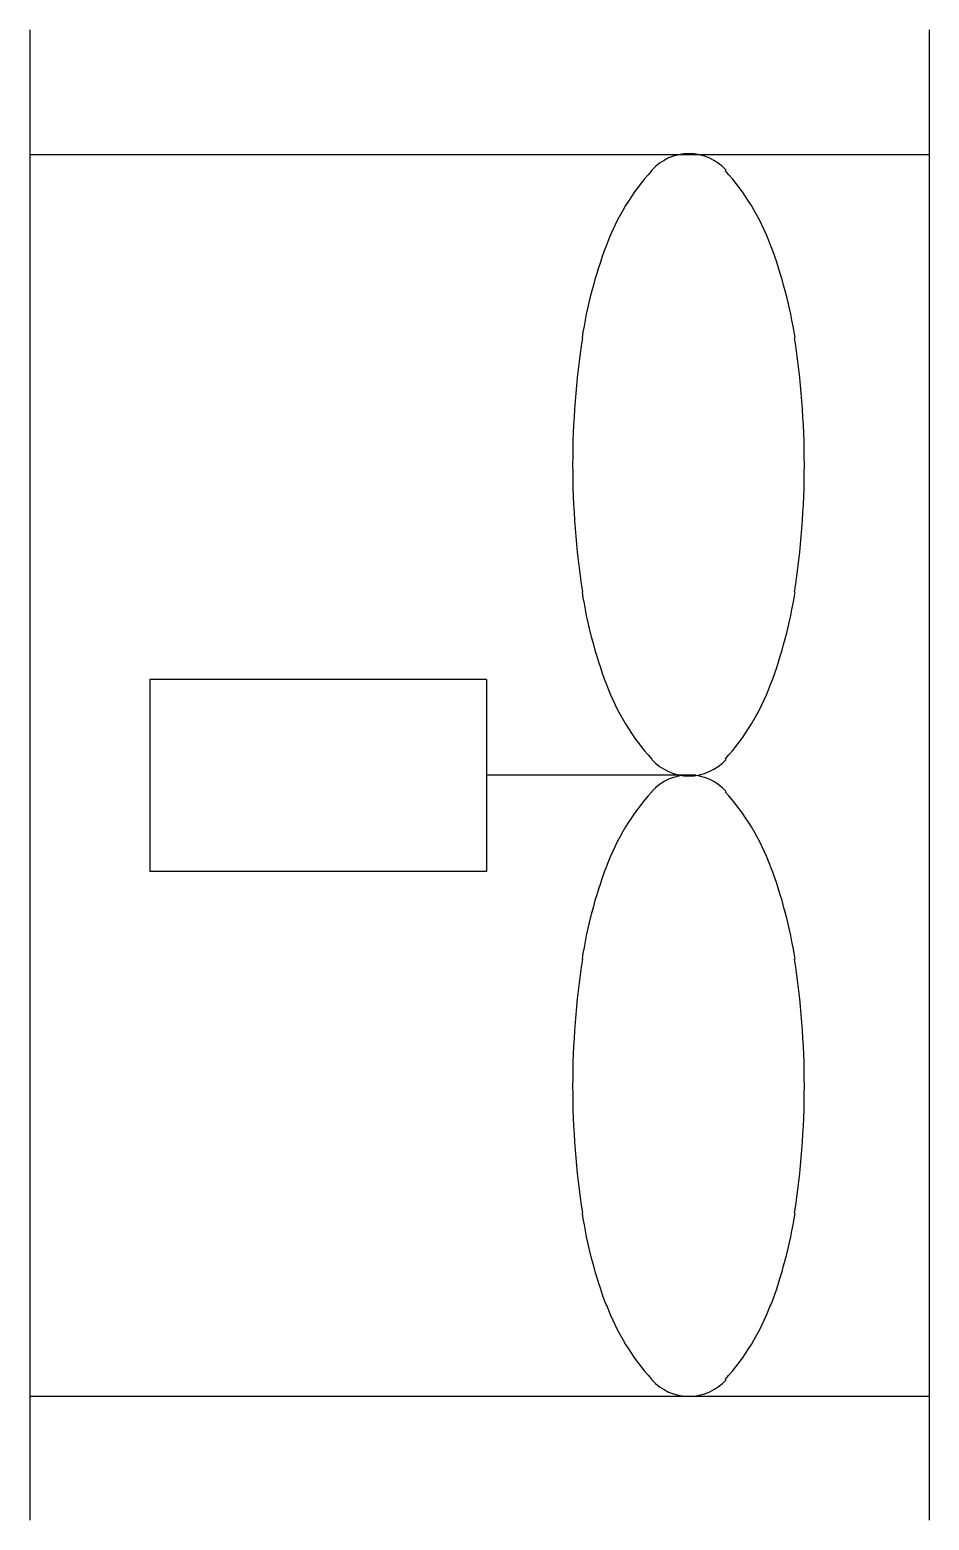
# Model space of a CAD drawing. Header units: metres. Extents: x -22521.9 to -22512.4, y -12701.5 to -12685.7.
import ezdxf

# ---------------------------------------------------------------- set-up
doc = ezdxf.new("R2010")
doc.units = ezdxf.units.M

msp = doc.modelspace()

# ---------------------------------------------------------------- linework, layer by layer
for p, q in [((-22521.89, -12685.74), (-22521.89, -12701.5)), ((-22512.38, -12685.74), (-22512.38, -12701.5)), ((-22521.89, -12687.06), (-22512.38, -12687.06)), ((-22520.62, -12692.61), (-22520.62, -12694.64)), ((-22517.06, -12692.61), (-22520.62, -12692.61)), ((-22517.06, -12692.61), (-22517.06, -12694.64)), ((-22514.85, -12693.62), (-22517.06, -12693.62)), ((-22517.06, -12694.64), (-22520.62, -12694.64)), ((-22521.89, -12700.19), (-22512.38, -12700.19))]:
    msp.add_line(p, q)
for centre, radius, start, end in [((-22514.92, -12687.58), 0.53, 90, 137.83), ((-22514.92, -12687.58), 0.53, 42.17, 90), ((-22513.49, -12688.88), 2.46, 137.83, 159.43), ((-22516.36, -12688.88), 2.46, 20.57, 42.17), ((-22511.15, -12689.76), 4.96, 159.43, 171.16), ((-22518.7, -12689.76), 4.96, 8.84, 20.57), ((-22507.42, -12690.34), 8.73, 171.16, 180), ((-22522.43, -12690.34), 8.73, 0, 8.84), ((-22507.42, -12690.34), 8.73, 180, 188.84), ((-22522.43, -12690.34), 8.73, 351.16, 360), ((-22511.15, -12690.92), 4.96, 188.84, 200.57), ((-22518.7, -12690.92), 4.96, 339.43, 351.16), ((-22513.49, -12691.8), 2.46, 200.57, 222.17), ((-22516.36, -12691.8), 2.46, 317.83, 339.43), ((-22514.92, -12693.1), 0.53, 222.17, 270), ((-22514.92, -12693.1), 0.53, 270, 317.83), ((-22514.92, -12694.15), 0.53, 90, 137.83), ((-22514.92, -12694.15), 0.53, 42.17, 90), ((-22513.49, -12695.45), 2.46, 137.83, 159.43), ((-22516.36, -12695.45), 2.46, 20.57, 42.17), ((-22511.15, -12696.33), 4.96, 159.43, 171.16), ((-22518.7, -12696.33), 4.96, 8.84, 20.57), ((-22507.42, -12696.91), 8.73, 171.16, 180), ((-22522.43, -12696.91), 8.73, 0, 8.84), ((-22507.42, -12696.91), 8.73, 180, 188.84), ((-22522.43, -12696.91), 8.73, 351.16, 360), ((-22511.15, -12697.49), 4.96, 188.84, 200.57), ((-22518.7, -12697.49), 4.96, 339.43, 351.16), ((-22513.49, -12698.36), 2.46, 200.57, 222.17), ((-22516.36, -12698.36), 2.46, 317.83, 339.43), ((-22514.92, -12699.66), 0.53, 222.17, 270), ((-22514.92, -12699.66), 0.53, 270, 317.83)]:
    msp.add_arc(centre, radius, start, end)

doc.saveas('drawing.dxf')
